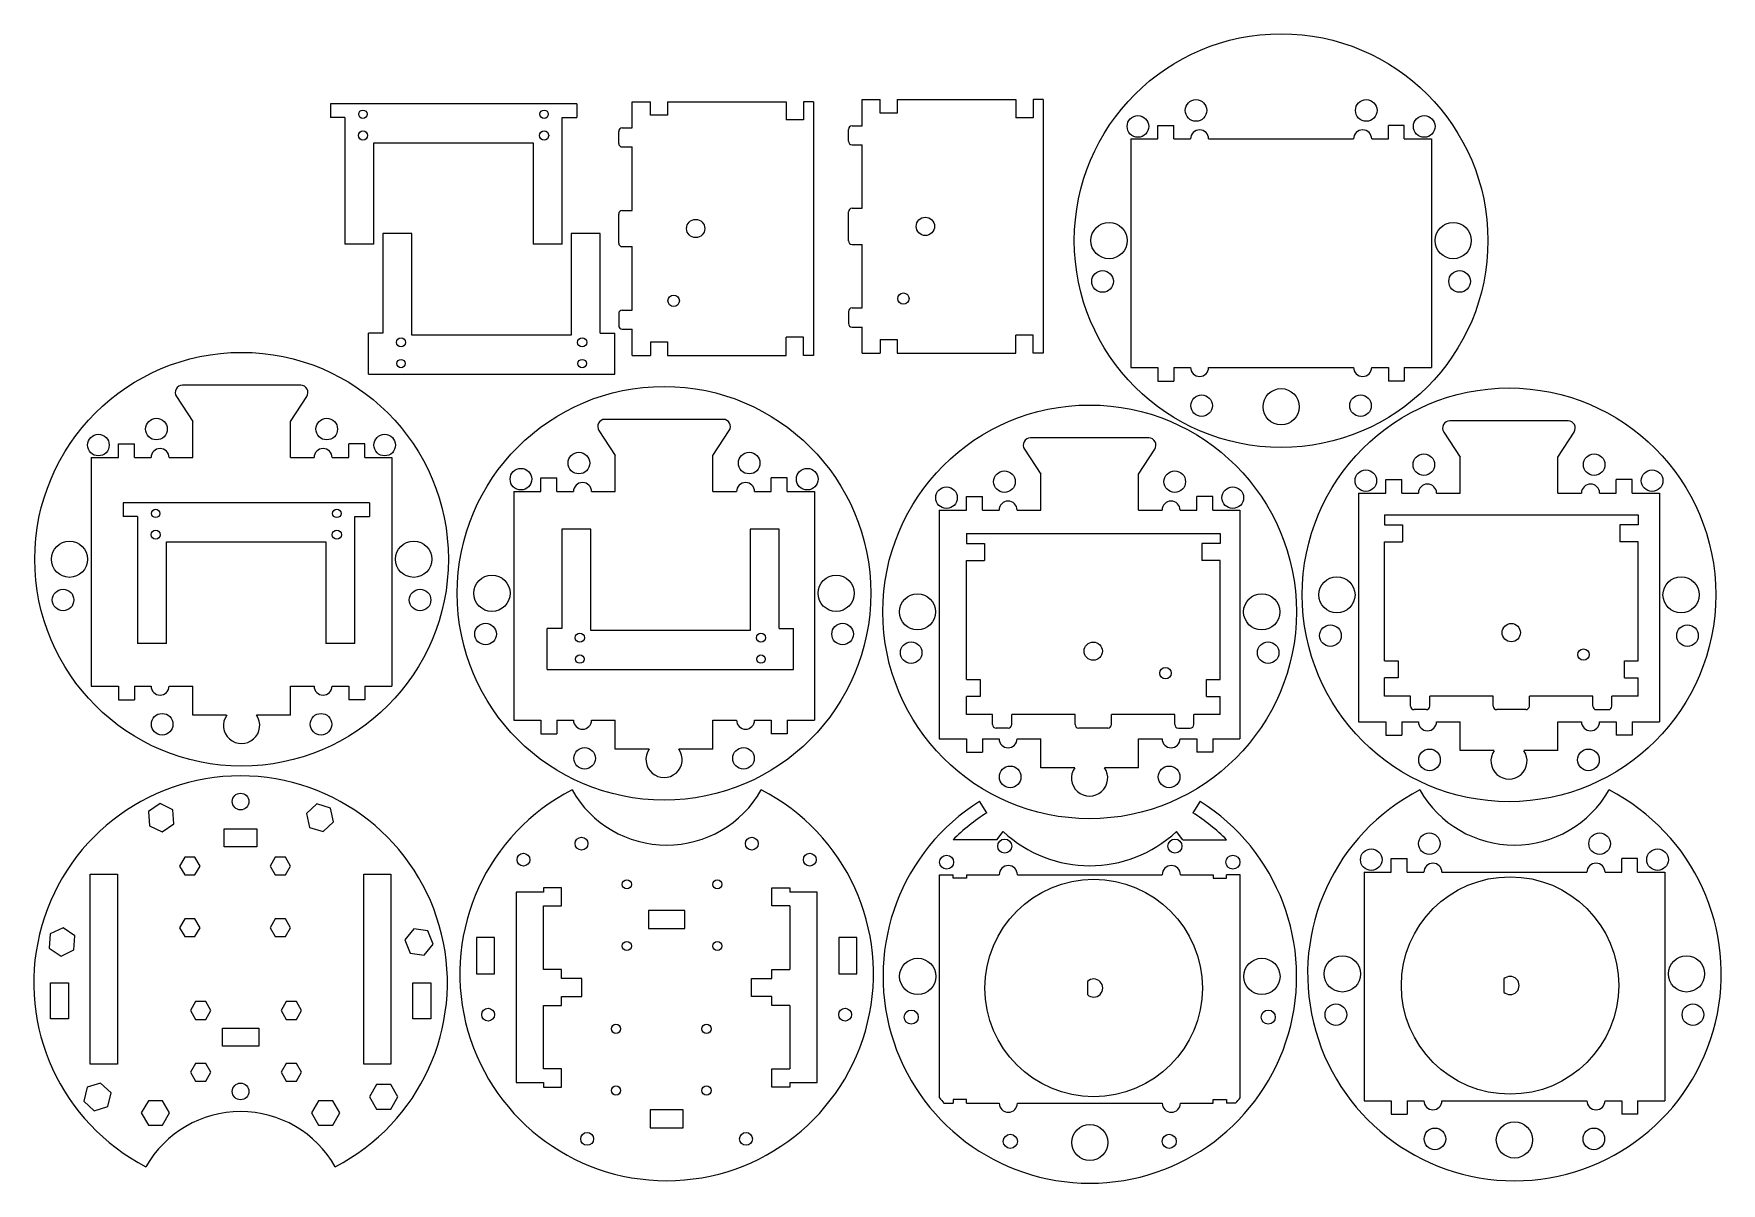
# Model space of a CAD drawing. Header units: inches. Extents: x -2.9 to 20.4, y -2.8 to 13.1.
import ezdxf

# ---------------------------------------------------------------- set-up
doc = ezdxf.new("R2010")
doc.units = ezdxf.units.IN
doc.header["$MEASUREMENT"] = 0

msp = doc.modelspace()

# ---------------------------------------------------------------- linework, layer by layer
at = {"color": 1, "lineweight": 5}
for p, q in [((4.639, 12.126), (1.239, 12.126)), ((1.239, 12.126), (1.239, 11.939)), ((4.639, 12.126), (4.639, 11.939)), ((5.406, 12.156), (5.656, 12.156)), ((5.406, 11.795), (5.406, 12.156)), ((5.656, 11.968), (5.656, 12.156)), ((5.892, 12.156), (7.531, 12.156)), ((5.892, 12.156), (5.892, 11.968)), ((7.531, 12.156), (7.531, 11.906)), ((7.906, 12.156), (7.767, 12.156)), ((7.767, 12.156), (7.767, 11.906)), ((7.906, 12.156), (7.906, 8.656)), ((8.576, 12.185), (8.826, 12.185)), ((8.576, 11.824), (8.576, 12.185)), ((8.826, 11.998), (8.826, 12.185)), ((9.062, 12.185), (10.701, 12.185)), ((9.062, 12.185), (9.062, 11.998)), ((10.701, 12.185), (10.701, 11.935)), ((11.076, 12.185), (10.937, 12.185)), ((10.937, 12.185), (10.937, 11.935)), ((11.076, 12.185), (11.076, 8.685)), ((1.439, 11.939), (1.239, 11.939)), ((1.439, 11.939), (1.439, 10.189)), ((4.439, 10.189), (4.439, 11.939)), ((4.439, 11.939), (4.639, 11.939)), ((5.892, 11.968), (5.656, 11.968)), ((7.767, 11.906), (7.531, 11.906)), ((9.062, 11.998), (8.826, 11.998)), ((10.937, 11.935), (10.701, 11.935)), ((5.218, 11.581), (5.218, 11.745)), ((5.268, 11.795), (5.406, 11.795)), ((8.389, 11.61), (8.389, 11.774)), ((8.439, 11.824), (8.576, 11.824)), ((12.66, 11.642), (12.66, 11.829)), ((12.66, 11.829), (12.88, 11.829)), ((12.88, 11.642), (12.88, 11.829)), ((15.84, 11.642), (15.84, 11.829)), ((16.06, 11.829), (15.84, 11.829)), ((16.06, 11.642), (16.06, 11.829)), ((1.839, 11.589), (4.039, 11.589)), ((1.839, 10.189), (1.839, 11.589)), ((4.039, 11.589), (4.039, 10.189)), ((5.268, 11.531), (5.406, 11.531)), ((5.406, 10.656), (5.406, 11.531)), ((8.439, 11.56), (8.576, 11.56)), ((8.576, 10.685), (8.576, 11.56)), ((12.285, 11.642), (12.285, 8.489)), ((12.285, 11.642), (12.66, 11.642)), ((12.88, 11.642), (13.11, 11.642)), ((13.36, 11.642), (15.36, 11.642)), ((15.61, 11.642), (15.84, 11.642)), ((16.06, 11.642), (16.435, 11.642)), ((16.435, 11.642), (16.435, 8.489)), ((5.218, 10.206), (5.218, 10.606)), ((5.268, 10.656), (5.406, 10.656)), ((8.389, 10.235), (8.389, 10.635)), ((8.439, 10.685), (8.576, 10.685)), ((2.364, 10.335), (1.964, 10.335)), ((1.964, 10.335), (1.964, 8.962)), ((2.364, 8.935), (2.364, 10.335)), ((4.964, 10.335), (4.564, 10.335)), ((4.564, 10.335), (4.564, 8.935)), ((4.964, 8.962), (4.964, 10.335)), ((1.839, 10.189), (1.439, 10.189)), ((4.439, 10.189), (4.039, 10.189)), ((5.268, 10.156), (5.406, 10.156)), ((5.406, 9.281), (5.406, 10.156)), ((8.439, 10.185), (8.576, 10.185)), ((8.576, 9.31), (8.576, 10.185)), ((5.218, 9.231), (5.218, 9.067)), ((5.268, 9.281), (5.406, 9.281)), ((8.389, 9.26), (8.389, 9.096)), ((8.439, 9.31), (8.576, 9.31)), ((1.964, 8.962), (1.764, 8.962)), ((1.764, 8.398), (1.764, 8.962)), ((4.564, 8.935), (2.364, 8.935)), ((4.964, 8.962), (5.164, 8.962)), ((5.164, 8.398), (5.164, 8.962)), ((5.268, 9.017), (5.406, 9.017)), ((5.406, 8.656), (5.406, 9.017)), ((7.531, 8.656), (7.531, 8.906)), ((7.767, 8.906), (7.531, 8.906)), ((7.767, 8.656), (7.767, 8.906)), ((8.439, 9.046), (8.576, 9.046)), ((8.576, 8.685), (8.576, 9.046)), ((8.826, 8.873), (8.826, 8.685)), ((8.826, 8.873), (9.062, 8.873)), ((9.062, 8.873), (9.062, 8.685)), ((10.701, 8.685), (10.701, 8.935)), ((10.937, 8.935), (10.701, 8.935)), ((10.937, 8.685), (10.937, 8.935)), ((5.406, 8.656), (5.656, 8.656)), ((5.656, 8.843), (5.656, 8.656)), ((5.656, 8.843), (5.892, 8.843)), ((5.892, 8.843), (5.892, 8.656)), ((5.892, 8.656), (7.531, 8.656)), ((7.906, 8.656), (7.767, 8.656)), ((8.576, 8.685), (8.826, 8.685)), ((9.062, 8.685), (10.701, 8.685)), ((11.076, 8.685), (10.937, 8.685)), ((1.764, 8.398), (5.164, 8.398)), ((12.285, 8.489), (12.66, 8.489)), ((12.66, 8.489), (12.66, 8.301)), ((12.88, 8.489), (13.11, 8.489)), ((12.88, 8.489), (12.88, 8.301)), ((13.36, 8.489), (15.36, 8.489)), ((15.61, 8.489), (15.84, 8.489)), ((15.84, 8.489), (15.84, 8.301)), ((16.06, 8.489), (16.435, 8.489)), ((16.06, 8.489), (16.06, 8.301)), ((0.83, 8.243), (-0.802, 8.243)), ((12.66, 8.301), (12.88, 8.301)), ((16.06, 8.301), (15.84, 8.301)), ((-0.886, 8.088), (-0.661, 7.743)), ((0.689, 7.743), (0.913, 8.088)), ((-0.661, 7.246), (-0.661, 7.743)), ((0.689, 7.246), (0.689, 7.743)), ((6.66, 7.773), (5.028, 7.773)), ((18.32, 7.752), (16.689, 7.752)), ((4.945, 7.619), (5.169, 7.273)), ((6.519, 7.273), (6.744, 7.619)), ((12.533, 7.517), (10.901, 7.517)), ((16.605, 7.597), (16.83, 7.252)), ((18.18, 7.252), (18.404, 7.597)), ((-2.061, 7.246), (-2.061, 4.093)), ((-2.061, 7.246), (-1.686, 7.246)), ((-1.686, 7.246), (-1.686, 7.433)), ((-1.686, 7.433), (-1.466, 7.433)), ((-1.466, 7.246), (-1.466, 7.433)), ((-1.466, 7.246), (-1.236, 7.246)), ((-0.986, 7.246), (-0.661, 7.246)), ((0.689, 7.246), (1.014, 7.246)), ((1.264, 7.246), (1.494, 7.246)), ((1.494, 7.246), (1.494, 7.433)), ((1.714, 7.433), (1.494, 7.433)), ((1.714, 7.246), (1.714, 7.433)), ((1.714, 7.246), (2.089, 7.246)), ((2.089, 7.246), (2.089, 4.093)), ((5.169, 6.776), (5.169, 7.273)), ((6.519, 6.776), (6.519, 7.273)), ((10.818, 7.362), (11.042, 7.017)), ((12.392, 7.017), (12.617, 7.362)), ((16.83, 6.755), (16.83, 7.252)), ((18.18, 6.755), (18.18, 7.252)), ((11.042, 6.52), (11.042, 7.017)), ((12.392, 6.52), (12.392, 7.017)), ((3.769, 6.776), (3.769, 3.623)), ((3.769, 6.776), (4.144, 6.776)), ((4.144, 6.776), (4.144, 6.964)), ((4.144, 6.964), (4.364, 6.964)), ((4.364, 6.776), (4.364, 6.964)), ((4.364, 6.776), (4.594, 6.776)), ((4.844, 6.776), (5.169, 6.776)), ((6.519, 6.776), (6.844, 6.776)), ((7.094, 6.776), (7.324, 6.776)), ((7.324, 6.776), (7.324, 6.964)), ((7.544, 6.964), (7.324, 6.964)), ((7.544, 6.776), (7.544, 6.964)), ((7.544, 6.776), (7.919, 6.776)), ((7.919, 6.776), (7.919, 3.623)), ((15.43, 6.755), (15.43, 3.602)), ((15.43, 6.755), (15.805, 6.755)), ((15.805, 6.755), (15.805, 6.942)), ((15.805, 6.942), (16.025, 6.942)), ((16.025, 6.755), (16.025, 6.942)), ((16.025, 6.755), (16.255, 6.755)), ((16.505, 6.755), (16.83, 6.755)), ((18.18, 6.755), (18.505, 6.755)), ((18.755, 6.755), (18.985, 6.755)), ((18.985, 6.755), (18.985, 6.942)), ((19.205, 6.942), (18.985, 6.942)), ((19.205, 6.755), (19.205, 6.942)), ((19.205, 6.755), (19.58, 6.755)), ((19.58, 6.755), (19.58, 3.602)), ((1.778, 6.619), (-1.622, 6.619)), ((-1.622, 6.619), (-1.622, 6.431)), ((1.778, 6.619), (1.778, 6.431)), ((10.017, 6.52), (10.017, 6.707)), ((10.017, 6.707), (10.237, 6.707)), ((10.237, 6.52), (10.237, 6.707)), ((13.197, 6.52), (13.197, 6.707)), ((13.417, 6.707), (13.197, 6.707)), ((13.417, 6.52), (13.417, 6.707)), ((-1.422, 6.431), (-1.622, 6.431)), ((-1.422, 6.431), (-1.422, 4.681)), ((1.578, 4.681), (1.578, 6.431)), ((1.578, 6.431), (1.778, 6.431)), ((9.642, 6.52), (9.642, 3.367)), ((9.642, 6.52), (10.017, 6.52)), ((10.237, 6.52), (10.467, 6.52)), ((10.717, 6.52), (11.042, 6.52)), ((12.392, 6.52), (12.717, 6.52)), ((12.967, 6.52), (13.197, 6.52)), ((13.417, 6.52), (13.792, 6.52)), ((13.792, 6.52), (13.792, 3.367)), ((15.786, 6.456), (19.286, 6.456)), ((15.786, 6.456), (15.786, 6.317)), ((15.786, 6.317), (16.036, 6.317)), ((16.036, 6.317), (16.036, 6.081)), ((19.036, 6.317), (19.036, 6.081)), ((19.286, 6.317), (19.036, 6.317)), ((19.286, 6.456), (19.286, 6.317)), ((-1.022, 6.081), (1.178, 6.081)), ((-1.022, 4.681), (-1.022, 6.081)), ((1.178, 6.081), (1.178, 4.681)), ((4.832, 6.26), (4.432, 6.26)), ((4.432, 6.26), (4.432, 4.887)), ((4.832, 4.86), (4.832, 6.26)), ((7.432, 6.26), (7.032, 6.26)), ((7.032, 6.26), (7.032, 4.86)), ((7.432, 4.887), (7.432, 6.26)), ((10.017, 6.2), (13.517, 6.2)), ((10.017, 6.2), (10.017, 6.061)), ((10.017, 6.061), (10.267, 6.061)), ((10.267, 6.061), (10.267, 5.825)), ((13.267, 6.061), (13.267, 5.825)), ((13.517, 6.061), (13.267, 6.061)), ((13.517, 6.2), (13.517, 6.061)), ((15.786, 6.081), (16.036, 6.081)), ((15.786, 4.442), (15.786, 6.081)), ((19.286, 6.081), (19.036, 6.081)), ((19.286, 4.442), (19.286, 6.081)), ((10.017, 5.825), (10.267, 5.825)), ((10.017, 4.186), (10.017, 5.825)), ((13.517, 5.825), (13.267, 5.825)), ((13.517, 4.186), (13.517, 5.825)), ((-1.022, 4.681), (-1.422, 4.681)), ((1.578, 4.681), (1.178, 4.681)), ((4.432, 4.887), (4.232, 4.887)), ((4.232, 4.322), (4.232, 4.887)), ((7.032, 4.86), (4.832, 4.86)), ((7.432, 4.887), (7.632, 4.887)), ((7.632, 4.322), (7.632, 4.887)), ((15.786, 4.442), (15.974, 4.442)), ((15.974, 4.442), (15.974, 4.206)), ((19.099, 4.206), (19.099, 4.442)), ((19.099, 4.442), (19.286, 4.442)), ((4.232, 4.322), (7.632, 4.322)), ((15.974, 4.206), (15.786, 4.206)), ((15.786, 3.956), (15.786, 4.206)), ((19.099, 4.206), (19.286, 4.206)), ((19.286, 3.956), (19.286, 4.206)), ((-2.061, 4.093), (-1.686, 4.093)), ((-1.686, 4.093), (-1.686, 3.905)), ((-1.466, 4.093), (-1.236, 4.093)), ((-1.466, 4.093), (-1.466, 3.905)), ((-0.986, 4.093), (-0.661, 4.093)), ((-0.661, 3.693), (-0.661, 4.093)), ((0.689, 4.093), (1.014, 4.093)), ((0.689, 3.693), (0.689, 4.093)), ((1.264, 4.093), (1.494, 4.093)), ((1.494, 4.093), (1.494, 3.905)), ((1.714, 4.093), (2.089, 4.093)), ((1.714, 4.093), (1.714, 3.905)), ((10.017, 4.186), (10.205, 4.186)), ((10.205, 4.186), (10.205, 3.95)), ((13.33, 3.95), (13.33, 4.186)), ((13.33, 4.186), (13.517, 4.186)), ((-1.686, 3.905), (-1.466, 3.905)), ((1.714, 3.905), (1.494, 3.905)), ((10.205, 3.95), (10.017, 3.95)), ((10.017, 3.7), (10.017, 3.95)), ((13.33, 3.95), (13.517, 3.95)), ((13.517, 3.7), (13.517, 3.95)), ((16.147, 3.956), (15.786, 3.956)), ((16.147, 3.818), (16.147, 3.956)), ((16.361, 3.768), (16.197, 3.768)), ((16.411, 3.818), (16.411, 3.956)), ((17.286, 3.956), (16.411, 3.956)), ((17.286, 3.818), (17.286, 3.956)), ((17.736, 3.768), (17.336, 3.768)), ((17.786, 3.818), (17.786, 3.956)), ((18.661, 3.956), (17.786, 3.956)), ((18.661, 3.818), (18.661, 3.956)), ((18.711, 3.768), (18.875, 3.768)), ((18.925, 3.818), (18.925, 3.956)), ((19.286, 3.956), (18.925, 3.956)), ((-0.192, 3.693), (-0.661, 3.693)), ((0.689, 3.693), (0.22, 3.693)), ((3.769, 3.623), (4.144, 3.623)), ((4.144, 3.623), (4.144, 3.436)), ((4.364, 3.623), (4.594, 3.623)), ((4.364, 3.623), (4.364, 3.436)), ((4.844, 3.623), (5.169, 3.623)), ((5.169, 3.223), (5.169, 3.623)), ((6.519, 3.623), (6.844, 3.623)), ((6.519, 3.223), (6.519, 3.623)), ((7.094, 3.623), (7.324, 3.623)), ((7.324, 3.623), (7.324, 3.436)), ((7.544, 3.623), (7.919, 3.623)), ((7.544, 3.623), (7.544, 3.436)), ((10.378, 3.7), (10.017, 3.7)), ((10.378, 3.562), (10.378, 3.7)), ((10.592, 3.512), (10.428, 3.512)), ((10.642, 3.562), (10.642, 3.7)), ((11.517, 3.7), (10.642, 3.7)), ((11.517, 3.562), (11.517, 3.7)), ((11.967, 3.512), (11.567, 3.512)), ((12.017, 3.562), (12.017, 3.7)), ((12.892, 3.7), (12.017, 3.7)), ((12.892, 3.562), (12.892, 3.7)), ((12.942, 3.512), (13.106, 3.512)), ((13.156, 3.562), (13.156, 3.7)), ((13.517, 3.7), (13.156, 3.7)), ((15.43, 3.602), (15.805, 3.602)), ((15.805, 3.602), (15.805, 3.414)), ((16.025, 3.602), (16.255, 3.602)), ((16.025, 3.602), (16.025, 3.414)), ((16.505, 3.602), (16.83, 3.602)), ((16.83, 3.202), (16.83, 3.602)), ((18.18, 3.602), (18.505, 3.602)), ((18.18, 3.202), (18.18, 3.602)), ((18.755, 3.602), (18.985, 3.602)), ((18.985, 3.602), (18.985, 3.414)), ((19.205, 3.602), (19.58, 3.602)), ((19.205, 3.602), (19.205, 3.414)), ((4.144, 3.436), (4.364, 3.436)), ((7.544, 3.436), (7.324, 3.436)), ((9.642, 3.367), (10.017, 3.367)), ((10.017, 3.367), (10.017, 3.179)), ((10.237, 3.367), (10.467, 3.367)), ((10.237, 3.367), (10.237, 3.179)), ((10.717, 3.367), (11.042, 3.367)), ((11.042, 2.967), (11.042, 3.367)), ((12.392, 3.367), (12.717, 3.367)), ((12.392, 2.967), (12.392, 3.367)), ((12.967, 3.367), (13.197, 3.367)), ((13.197, 3.367), (13.197, 3.179)), ((13.417, 3.367), (13.792, 3.367)), ((13.417, 3.367), (13.417, 3.179)), ((15.805, 3.414), (16.025, 3.414)), ((19.205, 3.414), (18.985, 3.414)), ((5.638, 3.223), (5.169, 3.223)), ((6.519, 3.223), (6.05, 3.223)), ((10.017, 3.179), (10.237, 3.179)), ((13.417, 3.179), (13.197, 3.179)), ((17.299, 3.202), (16.83, 3.202)), ((18.18, 3.202), (17.711, 3.202)), ((11.511, 2.967), (11.042, 2.967)), ((12.392, 2.967), (11.923, 2.967)), ((-1.111, 2.472), (-1.273, 2.362)), ((-1.273, 2.362), (-1.259, 2.166)), ((-0.934, 2.387), (-1.111, 2.472)), ((-0.919, 2.191), (-0.934, 2.387)), ((1.053, 2.468), (0.909, 2.334)), ((0.909, 2.334), (0.952, 2.143)), ((1.24, 2.41), (1.053, 2.468)), ((1.284, 2.219), (1.24, 2.41)), ((10.298, 2.345), (10.198, 2.503)), ((13.241, 2.503), (13.141, 2.345)), ((-1.259, 2.166), (-1.082, 2.081)), ((-1.082, 2.081), (-0.919, 2.191)), ((-0.226, 1.875), (-0.226, 2.125)), ((-0.226, 2.125), (0.226, 2.125)), ((0.226, 2.125), (0.226, 1.875)), ((0.952, 2.143), (1.14, 2.085)), ((1.14, 2.085), (1.284, 2.219)), ((0.226, 1.875), (-0.226, 1.875)), ((10.435, 1.972), (9.832, 1.972)), ((10.435, 1.972), (10.525, 2.086)), ((13.004, 1.972), (12.914, 2.086)), ((13.004, 1.972), (13.607, 1.972)), ((-0.771, 1.732), (-0.841, 1.609)), ((-0.629, 1.732), (-0.771, 1.732)), ((-0.559, 1.609), (-0.629, 1.732)), ((0.479, 1.732), (0.409, 1.609)), ((0.621, 1.732), (0.479, 1.732)), ((0.691, 1.609), (0.621, 1.732)), ((15.88, 1.525), (15.88, 1.713)), ((15.88, 1.713), (16.1, 1.713)), ((16.1, 1.525), (16.1, 1.713)), ((19.06, 1.525), (19.06, 1.713)), ((19.28, 1.713), (19.06, 1.713)), ((19.28, 1.525), (19.28, 1.713)), ((-2.075, -1.125), (-2.075, 1.5)), ((-2.075, 1.5), (-1.7, 1.5)), ((-1.7, 1.5), (-1.7, -1.125)), ((-0.841, 1.609), (-0.771, 1.487)), ((-0.771, 1.487), (-0.629, 1.487)), ((-0.629, 1.487), (-0.559, 1.609)), ((0.409, 1.609), (0.479, 1.487)), ((0.479, 1.487), (0.621, 1.487)), ((0.621, 1.487), (0.691, 1.609)), ((1.7, -1.125), (1.7, 1.5)), ((1.7, 1.5), (2.075, 1.5)), ((2.075, 1.5), (2.075, -1.125)), ((9.645, -1.587), (9.645, 1.491)), ((9.645, 1.491), (9.832, 1.491)), ((9.832, 1.441), (9.832, 1.491)), ((10.02, 1.441), (9.832, 1.441)), ((10.02, 1.491), (10.02, 1.441)), ((10.02, 1.491), (10.47, 1.491)), ((10.72, 1.491), (12.72, 1.491)), ((12.97, 1.491), (13.42, 1.491)), ((13.42, 1.491), (13.42, 1.441)), ((13.42, 1.441), (13.607, 1.441)), ((13.607, 1.441), (13.607, 1.491)), ((13.795, 1.491), (13.607, 1.491)), ((13.795, -1.587), (13.795, 1.491)), ((15.505, 1.525), (15.505, -1.628)), ((15.505, 1.525), (15.88, 1.525)), ((16.1, 1.525), (16.33, 1.525)), ((16.58, 1.525), (18.58, 1.525)), ((18.83, 1.525), (19.06, 1.525)), ((19.28, 1.525), (19.655, 1.525)), ((19.655, 1.525), (19.655, -1.628)), ((3.805, 1.248), (3.805, -1.377)), ((4.18, 1.248), (3.805, 1.248)), ((4.18, 1.31), (4.18, 1.248)), ((4.43, 1.31), (4.18, 1.31)), ((4.43, 1.06), (4.43, 1.31)), ((7.33, 1.06), (7.33, 1.31)), ((7.33, 1.31), (7.58, 1.31)), ((7.58, 1.31), (7.58, 1.248)), ((7.955, 1.248), (7.58, 1.248)), ((7.955, -1.377), (7.955, 1.248)), ((4.18, 1.06), (4.43, 1.06)), ((4.18, 0.185), (4.18, 1.06)), ((5.63, 0.998), (5.63, 0.748)), ((6.13, 0.998), (5.63, 0.998)), ((6.13, 0.748), (6.13, 0.998)), ((7.58, 1.06), (7.33, 1.06)), ((7.58, 1.06), (7.58, 0.185)), ((-2.449, 0.758), (-2.626, 0.673)), ((-2.287, 0.647), (-2.449, 0.758)), ((-0.771, 0.881), (-0.841, 0.759)), ((-0.841, 0.759), (-0.771, 0.636)), ((-0.629, 0.881), (-0.771, 0.881)), ((-0.559, 0.759), (-0.629, 0.881)), ((-0.629, 0.636), (-0.559, 0.759)), ((0.479, 0.881), (0.409, 0.759)), ((0.409, 0.759), (0.479, 0.636)), ((0.621, 0.881), (0.479, 0.881)), ((0.691, 0.759), (0.621, 0.881)), ((0.621, 0.636), (0.691, 0.759)), ((2.392, 0.745), (2.269, 0.592)), ((2.586, 0.716), (2.392, 0.745)), ((2.658, 0.533), (2.586, 0.716)), ((5.63, 0.748), (6.13, 0.748)), ((-2.626, 0.673), (-2.64, 0.477)), ((-2.64, 0.477), (-2.478, 0.367)), ((-2.301, 0.452), (-2.287, 0.647)), ((-0.771, 0.636), (-0.629, 0.636)), ((0.479, 0.636), (0.621, 0.636)), ((2.269, 0.592), (2.341, 0.409)), ((2.535, 0.38), (2.658, 0.533)), ((3.255, 0.623), (3.255, 0.123)), ((3.505, 0.623), (3.255, 0.623)), ((3.505, 0.123), (3.505, 0.623)), ((8.505, 0.623), (8.255, 0.623)), ((8.255, 0.623), (8.255, 0.123)), ((8.505, 0.123), (8.505, 0.623)), ((-2.478, 0.367), (-2.301, 0.452)), ((2.341, 0.409), (2.535, 0.38)), ((-2.625, -0.5), (-2.625, 0)), ((-2.625, 0), (-2.375, 0)), ((-2.375, 0), (-2.375, -0.5)), ((2.375, -0.5), (2.375, 0)), ((2.375, 0), (2.625, 0)), ((2.625, 0), (2.625, -0.5)), ((3.255, 0.123), (3.505, 0.123)), ((4.43, 0.185), (4.18, 0.185)), ((4.43, 0.06), (4.43, 0.185)), ((4.71, 0.06), (4.43, 0.06)), ((4.71, -0.19), (4.71, 0.06)), ((7.05, -0.19), (7.05, 0.06)), ((7.05, 0.06), (7.33, 0.06)), ((7.33, 0.06), (7.33, 0.185)), ((7.33, 0.185), (7.58, 0.185)), ((8.255, 0.123), (8.505, 0.123)), ((11.687, 0.017), (11.687, -0.164)), ((17.434, 0.052), (17.434, -0.129)), ((4.43, -0.19), (4.71, -0.19)), ((4.43, -0.315), (4.43, -0.19)), ((7.33, -0.19), (7.05, -0.19)), ((7.33, -0.315), (7.33, -0.19)), ((-0.621, -0.261), (-0.691, -0.384)), ((-0.691, -0.384), (-0.621, -0.506)), ((-0.479, -0.261), (-0.621, -0.261)), ((-0.409, -0.384), (-0.479, -0.261)), ((-0.479, -0.506), (-0.409, -0.384)), ((0.629, -0.261), (0.559, -0.384)), ((0.559, -0.384), (0.629, -0.506)), ((0.771, -0.261), (0.629, -0.261)), ((0.841, -0.384), (0.771, -0.261)), ((0.771, -0.506), (0.841, -0.384)), ((4.18, -0.315), (4.43, -0.315)), ((4.18, -1.19), (4.18, -0.315)), ((7.58, -0.315), (7.33, -0.315)), ((7.58, -0.315), (7.58, -1.19)), ((-2.375, -0.5), (-2.625, -0.5)), ((-0.621, -0.506), (-0.479, -0.506)), ((-0.25, -0.875), (-0.25, -0.625)), ((-0.25, -0.625), (0.25, -0.625)), ((0.25, -0.625), (0.25, -0.875)), ((0.629, -0.506), (0.771, -0.506)), ((2.625, -0.5), (2.375, -0.5)), ((0.25, -0.875), (-0.25, -0.875)), ((-1.7, -1.125), (-2.075, -1.125)), ((-0.621, -1.112), (-0.691, -1.234)), ((-0.479, -1.112), (-0.621, -1.112)), ((-0.409, -1.234), (-0.479, -1.112)), ((0.629, -1.112), (0.559, -1.234)), ((0.771, -1.112), (0.629, -1.112)), ((0.841, -1.234), (0.771, -1.112)), ((2.075, -1.125), (1.7, -1.125)), ((-1.932, -1.384), (-2.119, -1.442)), ((-1.788, -1.518), (-1.932, -1.384)), ((-0.691, -1.234), (-0.621, -1.357)), ((-0.621, -1.357), (-0.479, -1.357)), ((-0.479, -1.357), (-0.409, -1.234)), ((0.559, -1.234), (0.629, -1.357)), ((0.629, -1.357), (0.771, -1.357)), ((0.771, -1.357), (0.841, -1.234)), ((3.805, -1.377), (4.18, -1.377)), ((4.43, -1.19), (4.18, -1.19)), ((4.18, -1.377), (4.18, -1.44)), ((4.43, -1.44), (4.43, -1.19)), ((7.33, -1.44), (7.33, -1.19)), ((7.33, -1.19), (7.58, -1.19)), ((7.58, -1.377), (7.955, -1.377)), ((7.58, -1.377), (7.58, -1.44)), ((-2.119, -1.442), (-2.163, -1.633)), ((-1.832, -1.709), (-1.788, -1.518)), ((-1.273, -1.627), (-1.371, -1.797)), ((-1.077, -1.627), (-1.273, -1.627)), ((-0.979, -1.797), (-1.077, -1.627)), ((1.077, -1.627), (0.979, -1.797)), ((1.273, -1.627), (1.077, -1.627)), ((1.371, -1.797), (1.273, -1.627)), ((1.877, -1.405), (1.779, -1.575)), ((1.779, -1.575), (1.877, -1.745)), ((2.074, -1.405), (1.877, -1.405)), ((2.172, -1.575), (2.074, -1.405)), ((2.074, -1.745), (2.172, -1.575)), ((4.18, -1.44), (4.43, -1.44)), ((7.58, -1.44), (7.33, -1.44)), ((10.02, -1.612), (9.832, -1.612)), ((9.832, -1.612), (9.832, -1.662)), ((10.02, -1.662), (10.02, -1.612)), ((13.42, -1.612), (13.607, -1.612)), ((13.42, -1.662), (13.42, -1.612)), ((13.607, -1.612), (13.607, -1.662)), ((15.505, -1.628), (15.88, -1.628)), ((15.88, -1.628), (15.88, -1.815)), ((16.1, -1.628), (16.33, -1.628)), ((16.1, -1.628), (16.1, -1.815)), ((16.58, -1.628), (18.58, -1.628)), ((18.83, -1.628), (19.06, -1.628)), ((19.06, -1.628), (19.06, -1.815)), ((19.28, -1.628), (19.655, -1.628)), ((19.28, -1.628), (19.28, -1.815)), ((-2.163, -1.633), (-2.019, -1.767)), ((-2.019, -1.767), (-1.832, -1.709)), ((-1.371, -1.797), (-1.273, -1.967)), ((-1.077, -1.967), (-0.979, -1.797)), ((0.979, -1.797), (1.077, -1.967)), ((1.273, -1.967), (1.371, -1.797)), ((1.877, -1.745), (2.074, -1.745)), ((5.654, -1.752), (5.654, -2.002)), ((6.106, -1.752), (5.654, -1.752)), ((6.106, -2.002), (6.106, -1.752)), ((9.707, -1.662), (9.832, -1.662)), ((10.02, -1.662), (10.47, -1.662)), ((10.72, -1.662), (12.72, -1.662)), ((12.97, -1.662), (13.42, -1.662)), ((13.732, -1.662), (13.607, -1.662)), ((15.88, -1.815), (16.1, -1.815)), ((19.28, -1.815), (19.06, -1.815)), ((-1.273, -1.967), (-1.077, -1.967)), ((1.077, -1.967), (1.273, -1.967)), ((5.654, -2.002), (6.106, -2.002))]:
    msp.add_line(p, q, dxfattribs=at)
for centre, radius in [((14.36, 10.239), 2.854), ((13.185, 12.035), 0.149), ((15.535, 12.035), 0.149), ((1.689, 11.982), 0.058), ((4.189, 11.982), 0.058), ((12.384, 11.814), 0.149), ((16.335, 11.814), 0.149), ((1.689, 11.689), 0.063), ((4.189, 11.689), 0.063), ((6.281, 10.406), 0.126), ((9.451, 10.435), 0.126), ((11.985, 10.239), 0.25), ((16.735, 10.239), 0.25), ((11.896, 9.676), 0.149), ((16.823, 9.676), 0.149), ((5.977, 9.409), 0.0787), ((9.147, 9.439), 0.0787), ((2.214, 8.835), 0.063), ((4.714, 8.835), 0.063), ((0.014, 5.843), 2.854), ((2.214, 8.542), 0.058), ((4.714, 8.542), 0.058), ((5.844, 5.373), 2.854), ((14.36, 7.947), 0.25), ((17.505, 5.352), 2.854), ((11.717, 5.117), 2.854), ((13.263, 7.962), 0.149), ((15.456, 7.962), 0.149), ((-1.161, 7.639), 0.149), ((1.189, 7.639), 0.149), ((-1.962, 7.418), 0.149), ((1.989, 7.418), 0.149), ((4.669, 7.17), 0.149), ((7.019, 7.17), 0.149), ((16.33, 7.148), 0.149), ((18.68, 7.148), 0.149), ((3.869, 6.948), 0.149), ((7.82, 6.948), 0.149), ((10.542, 6.913), 0.149), ((12.892, 6.913), 0.149), ((15.529, 6.927), 0.149), ((19.48, 6.927), 0.149), ((9.742, 6.692), 0.149), ((13.693, 6.692), 0.149), ((-1.172, 6.475), 0.058), ((1.328, 6.475), 0.058), ((-2.361, 5.843), 0.25), ((-1.172, 6.181), 0.063), ((1.328, 6.181), 0.063), ((2.389, 5.843), 0.25), ((3.469, 5.373), 0.25), ((8.219, 5.373), 0.25), ((15.13, 5.352), 0.25), ((19.88, 5.352), 0.25), ((-2.45, 5.281), 0.149), ((2.477, 5.281), 0.149), ((9.342, 5.117), 0.25), ((14.092, 5.117), 0.25), ((3.381, 4.811), 0.149), ((8.308, 4.811), 0.149), ((15.041, 4.789), 0.149), ((17.536, 4.831), 0.126), ((19.968, 4.789), 0.149), ((4.682, 4.76), 0.063), ((7.182, 4.76), 0.063), ((9.254, 4.554), 0.149), ((11.767, 4.575), 0.126), ((14.181, 4.554), 0.149), ((4.682, 4.466), 0.058), ((7.182, 4.466), 0.058), ((18.533, 4.527), 0.0787), ((12.764, 4.271), 0.0787), ((-1.082, 3.566), 0.149), ((1.11, 3.566), 0.149), ((4.748, 3.096), 0.149), ((6.941, 3.096), 0.149), ((16.408, 3.075), 0.149), ((18.601, 3.075), 0.149), ((10.621, 2.84), 0.149), ((12.814, 2.84), 0.149), ((0, 2.5), 0.115), ((4.705, 1.919), 0.0885), ((7.055, 1.919), 0.0885), ((10.545, 1.885), 0.0967), ((12.895, 1.885), 0.0967), ((16.405, 1.919), 0.149), ((18.755, 1.919), 0.149), ((3.904, 1.698), 0.0885), ((7.855, 1.698), 0.0885), ((9.744, 1.664), 0.0968), ((13.695, 1.664), 0.0967), ((15.604, 1.698), 0.149), ((19.555, 1.698), 0.149), ((5.33, 1.357), 0.063), ((6.58, 1.357), 0.063), ((11.773, -0.073), 1.5), ((17.52, -0.038), 1.5), ((5.33, 0.506), 0.063), ((6.58, 0.506), 0.063), ((9.345, 0.088), 0.25), ((14.095, 0.088), 0.25), ((15.205, 0.122), 0.25), ((19.955, 0.122), 0.25), ((3.416, -0.44), 0.0885), ((8.343, -0.44), 0.0885), ((9.256, -0.474), 0.0968), ((14.183, -0.474), 0.0968), ((15.116, -0.44), 0.149), ((20.043, -0.44), 0.149), ((5.18, -0.636), 0.063), ((6.43, -0.636), 0.063), ((0, -1.5), 0.115), ((5.18, -1.487), 0.063), ((6.43, -1.487), 0.063), ((4.783, -2.154), 0.0885), ((6.976, -2.154), 0.0885), ((10.623, -2.188), 0.0968), ((11.72, -2.204), 0.25), ((12.816, -2.188), 0.0968), ((16.483, -2.154), 0.149), ((17.58, -2.169), 0.25), ((18.676, -2.154), 0.149)]:
    msp.add_circle(centre, radius, dxfattribs=at)
for centre, radius, start, end in [((5.268, 11.745), 0.05, 90, 180), ((8.439, 11.774), 0.05, 90, 180), ((13.235, 11.642), 0.125, 0, 180), ((15.485, 11.642), 0.125, 0, 180), ((5.268, 11.581), 0.05, 180, 270), ((8.439, 11.61), 0.05, 180, 270), ((5.268, 10.606), 0.05, 90, 180), ((8.439, 10.635), 0.05, 90, 180), ((5.268, 10.206), 0.05, 180, 270), ((8.439, 10.235), 0.05, 180, 270), ((5.268, 9.231), 0.05, 90, 180), ((8.439, 9.26), 0.05, 90, 180), ((8.439, 9.096), 0.05, 180, 270), ((5.268, 9.067), 0.05, 180, 270), ((13.235, 8.489), 0.125, 180, 0), ((15.485, 8.489), 0.125, 180, 0), ((-0.802, 8.143), 0.1, 90, 213.0239), ((0.83, 8.143), 0.1, 326.9761, 90), ((5.028, 7.673), 0.1, 90, 213.0239), ((6.66, 7.673), 0.1, 326.9761, 90), ((16.689, 7.652), 0.1, 90, 213.0239), ((18.32, 7.652), 0.1, 326.9761, 90), ((10.901, 7.417), 0.1, 90, 213.0239), ((12.533, 7.417), 0.1, 326.9761, 90), ((-1.111, 7.246), 0.125, 0, 180), ((1.139, 7.246), 0.125, 0, 180), ((4.719, 6.776), 0.125, 0, 180), ((6.969, 6.776), 0.125, 0, 180), ((16.38, 6.755), 0.125, 0, 180), ((18.63, 6.755), 0.125, 0, 180), ((10.592, 6.52), 0.125, 0, 180), ((12.842, 6.52), 0.125, 0, 180), ((-1.111, 4.093), 0.125, 180, 0), ((1.139, 4.093), 0.125, 180, 0), ((16.197, 3.818), 0.05, 180, 270), ((16.361, 3.818), 0.05, 270, 0), ((17.336, 3.818), 0.05, 180, 270), ((17.736, 3.818), 0.05, 270, 0), ((18.711, 3.818), 0.05, 180, 270), ((18.875, 3.818), 0.05, 270, 0), ((0.014, 3.551), 0.25, 145.4363, 34.5637), ((4.719, 3.623), 0.125, 180, 0), ((6.969, 3.623), 0.125, 180, 0), ((10.428, 3.562), 0.05, 180, 270), ((10.592, 3.562), 0.05, 270, 0), ((11.567, 3.562), 0.05, 180, 270), ((11.967, 3.562), 0.05, 270, 0), ((12.942, 3.562), 0.05, 180, 270), ((13.106, 3.562), 0.05, 270, 0), ((16.38, 3.602), 0.125, 180, 0), ((18.63, 3.602), 0.125, 180, 0), ((10.592, 3.367), 0.125, 180, 0), ((12.842, 3.367), 0.125, 180, 0), ((5.844, 3.081), 0.25, 145.4363, 34.5637), ((17.505, 3.06), 0.25, 145.4363, 34.5637), ((0, 0), 2.854, 297.2186, 242.7814), ((11.717, 2.825), 0.25, 145.4363, 34.5637), ((5.88, 0.123), 2.854, 117.2186, 62.7814), ((5.88, 3.399), 1.5, 209.5, 330.5), ((17.58, 0.122), 2.854, 117.2186, 62.7814), ((17.58, 3.399), 1.5, 209.5, 330.5), ((11.72, 0.088), 2.854, 122.2129, 57.7871), ((11.72, 0.088), 2.667, 122.2129, 135.0656), ((11.72, 0.088), 2.667, 44.9344, 57.7871), ((11.72, 3.365), 1.75, 226.9716, 313.0284), ((16.455, 1.525), 0.125, 0, 180), ((18.705, 1.525), 0.125, 0, 180), ((10.595, 1.491), 0.125, 0, 180), ((12.845, 1.491), 0.125, 0, 180), ((11.773, -0.073), 0.125, 226.528, 133.472), ((17.52, -0.038), 0.125, 226.528, 133.472), ((11.72, 0.088), 2.667, 218.9151, 221.0114), ((11.72, 0.088), 2.667, 318.9886, 321.0849), ((16.455, -1.628), 0.125, 180, 0), ((18.705, -1.628), 0.125, 180, 0), ((0, -3.277), 1.5, 29.5, 150.5), ((10.595, -1.662), 0.125, 180, 0), ((12.845, -1.662), 0.125, 180, 0)]:
    msp.add_arc(centre, radius, start, end, dxfattribs=at)

doc.saveas('drawing.dxf')
